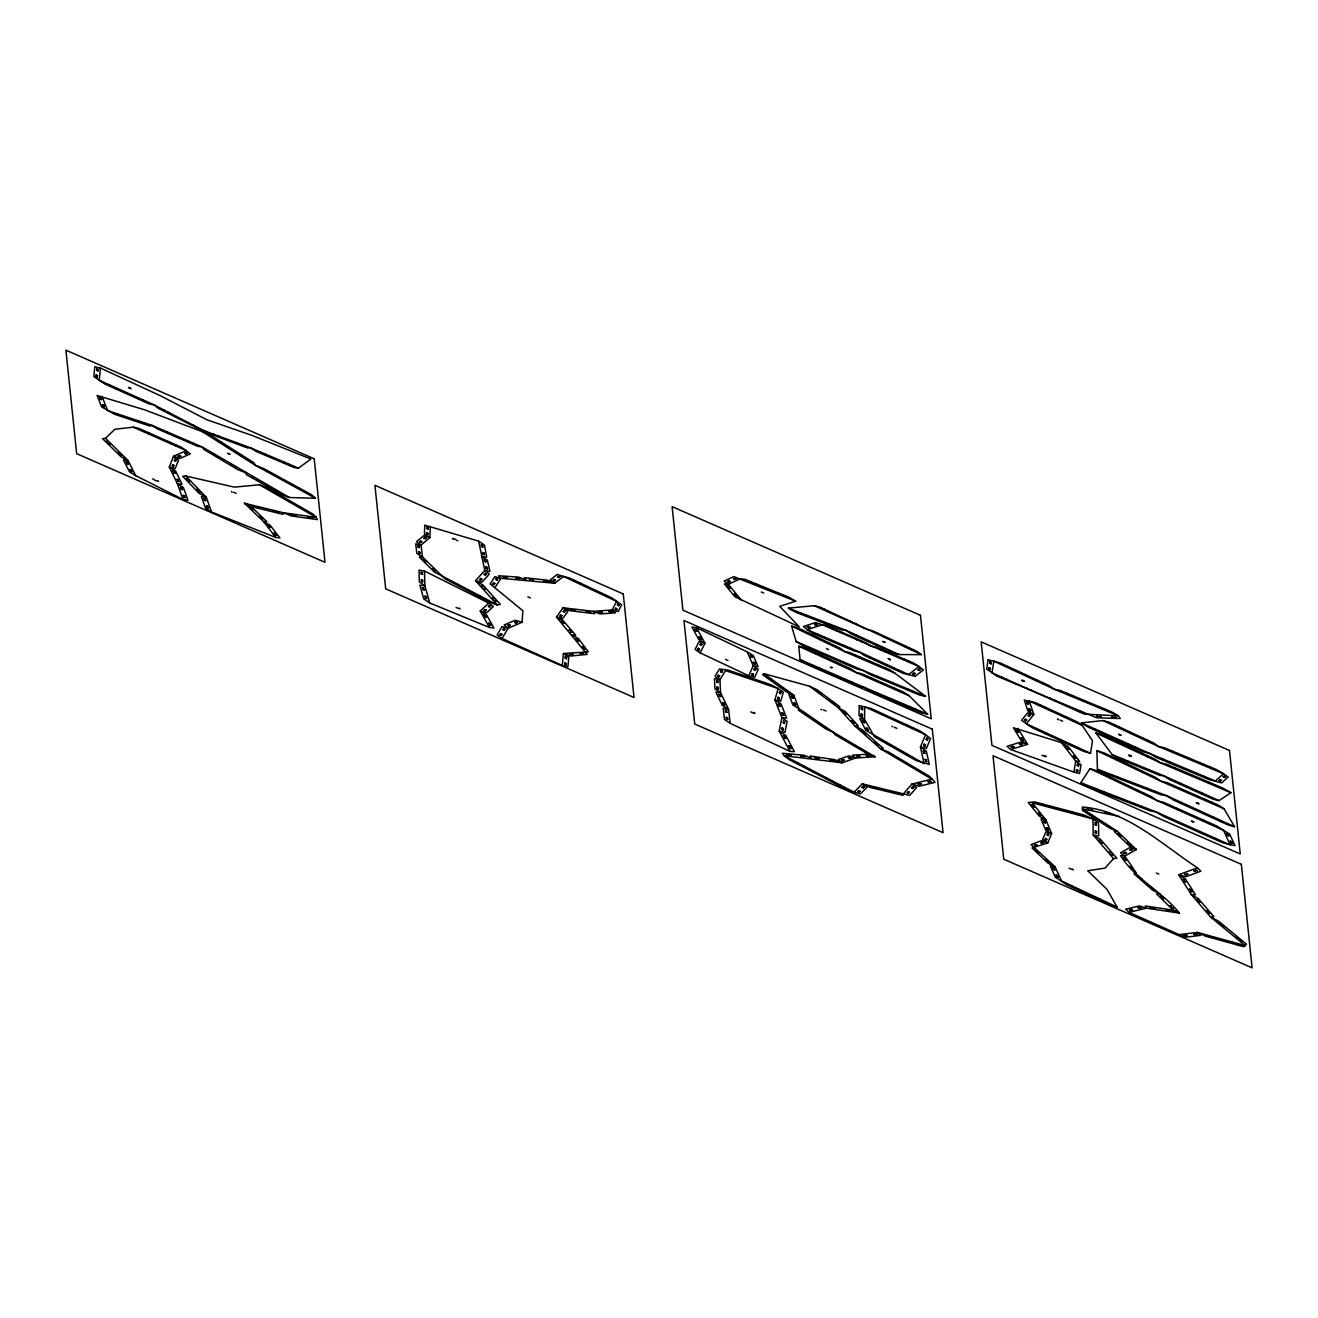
<?xml version="1.0" encoding="UTF-8"?>
<svg xmlns="http://www.w3.org/2000/svg" width="1318" height="1318" viewBox="0 0 1318 1318"><rect width="100%" height="100%" fill="white"/><g stroke="black" fill="none" stroke-linecap="round" stroke-linejoin="round"><path stroke-width="1.5" d="M430.294 526.475L429.915 537.612L421.052 545.075L415.681 543.873L416.85 553.412L422.518 557.003L445.006 578.833L489.785 602.31L497.265 604.913L500.329 604.418L482.965 585.044L475.551 580.694L484.793 570.414L478.632 541.154L424.742 525.141L424.445 534.037L429.915 537.612L423.605 535.734L416.504 541.714L421.052 545.075L422.518 557.003L419.289 557.069L434.297 571.93L497.265 604.913L475.551 580.694L481.943 582.259L489.34 574.038L484.793 570.414L489.966 571.369L487.347 560.134L481.498 556.361L486.721 557.217L484.431 545.059L478.632 541.154M522.01 622.31L515.272 620.218L504.168 624.946L508.122 628.225L502.01 626.676L497.133 634.897L502.026 638.472L508.122 628.225L522.01 622.31L522.933 610.778L490.197 583.956L494.827 576.658L500.889 578.305L554.779 583.248L563.429 576.394L569.425 577.959L611.947 597.96L621.651 604.797L618.158 611.634L612.227 609.937L593.331 611.354L563.083 607.779L556.476 617.088L587.218 654.371L570.595 656.051L563.412 653.53L562.292 665.458L567.91 666.743L568.816 657.188L563.412 653.53L588.322 651.866L578.52 638.637L571.93 634.897L575.653 635.078L563.28 620.827L556.476 617.088L562.621 618.735L567.893 611.288L563.083 607.779L570.645 610.844L594.846 613.71L593.331 611.354L600.283 613.957L615.407 612.821L612.227 609.937L616.577 601.387L563.429 576.394L557.135 574.45L550.216 579.936L554.779 583.248L547.349 580.217L524.465 577.663L526.179 580.052L518.913 577.152L498.682 575.752L500.889 578.305L495.107 587.433M100.415 368.035L99.295 380.276L104.649 383.917L148.72 403.703L154.387 405.021L210.633 434.133L247.454 447.939L250.453 447.774L298.527 468.154L310.867 459.026L251.936 435.385L206.91 419.767L160.318 395.713L100.415 368.035L94.781 366.783L93.891 376.586L99.295 380.276L154.387 405.021L157.814 408.053L197.848 428.449L250.453 447.774L255.725 451.25L294.178 467.56L298.527 468.154M1090.53 753.303L1026.392 723.796L1032.373 727.783L1083.693 751.392L1090.53 753.303L1092.49 740.732L1082.292 725.477L1077.449 722.017L1035.091 702.494L1024.3 700.105L1027.859 710.913L1033.806 714.587L1026.392 723.796L1021.648 720.287L1027.579 712.923L1033.806 714.587L1029.358 701.077L1082.292 725.477M1061.418 742.627L1068.19 746.515L1079.59 761.293L1075.686 761.079L1081.024 764.671L1079.574 773.501L1073.873 772.117L1075.686 761.079L1061.418 742.627L1013.377 727.734L1021.186 740.551L1027.595 744.324L1010.659 749.497L1007.067 746.285L1020.61 742.149L1027.595 744.324L1017.842 728.31M748.805 675.788L753.188 665.689L747.257 651.916L696.579 627.714L691.966 627.055L698.672 639.494L704.965 643.266L700.122 652.871L748.805 675.788L754.736 677.304L758.262 669.231L753.188 665.689L758.081 666.595L753.336 655.573L747.257 651.916M1080.809 782.76L1089.97 768.674L1097.515 771.03L1151.405 796.665L1157.336 800.734L1223.532 830.307L1229.678 834.03L1234.999 845.711L1222.709 842.812L1163.481 816.419L1156.15 811.921L1080.809 782.76L1089.689 787.472L1149.955 810.784L1156.15 811.921L1230.188 844.904L1223.532 830.307L1217.008 826.155L1164.058 802.497L1157.336 800.734L1089.97 768.674M1113.562 858.611L1093.265 835.068L1098.751 835.892L1098.487 822.976L1092.935 818.923L1032.175 802.81L1045.899 819.796L1040.989 818.873L1045.586 829.928L1051.649 833.602L1045.751 832.004L1042.653 839.484L1047.761 842.943L1041.171 840.752L1031.038 844.64L1055.043 866.766L1047.991 863.125L1032.043 847.968L1047.761 842.943L1051.649 833.602L1045.899 819.796L1039.21 816.073L1028.221 802.497L1034.811 801.937L1083.429 814.821L1092.935 818.923L1093.265 835.068L1100.563 839.401L1116.807 858.232L1113.562 858.611L1105.011 868.134L1087.745 870.753L1106.988 889.37L1117.104 907.097L1110.876 905.417L1066.41 884.493L1055.405 877.261L1050.215 865.91L1055.043 866.766L1061.534 880.951L1117.104 907.097M183.021 499.489L135.738 475.683L128.126 460.559L120.762 456.539L102.639 438.746L105.473 438.301L114.946 429.223L133.299 427.18L138.604 428.301L180.994 447.066L186.283 450.657L190.352 453.886L180.121 458.417L173.482 456.308L169.281 467.066L177.37 483.657L183.021 499.489L187.947 500.214L183.433 487.545L177.37 483.657L182.032 484.25L175.558 470.971L169.281 467.066L175.212 468.516L178.573 459.916L173.482 456.308L186.283 450.657L133.299 427.18M488.813 603.133L480.23 611.008L489.423 627.467L493.953 628.027L486.589 614.863L480.23 611.008L486.523 612.837L493.41 606.527L488.813 603.133L424.511 571.056L419.042 570.101L419.338 581.93L424.89 585.851L429.767 602.985L489.423 627.467M763.929 673.663L762.628 674.684L786.549 691.934L793.831 695.229L798.889 708.656L833.619 732.396L875.086 756.779L855.497 758.031L842.12 762.793L784.276 755.758L782.348 753.286L804.062 755.263L811.427 758.229L810.109 755.988L834.656 759.646L842.12 762.793L838.133 759.629L848.841 755.824L855.497 758.031L852.416 755.181L868.068 754.176L875.086 756.779L867.936 754.044L834.755 734.538L833.619 732.396L826.106 729.068L798.313 710.089L798.889 708.656L792.892 705.015L788.856 694.256L793.831 695.229L763.929 673.663L809.598 686.266L816.929 689.66L839.912 706.86L838.347 707.766L809.598 686.266M231.507 491.466L232.133 492.289M452.568 538.354L453.194 539.177M1219.002 800.619L1230.93 792.744L1223.401 788.312L1166.99 764.391L1160.4 762.842L1095.901 732.973L1112.178 754.588L1118.175 758.295L1159.692 775.313L1164.074 775.874L1219.002 800.619L1213.318 799.285L1169.379 779.498L1164.074 775.874L1112.178 754.588M157.748 480.691L158.621 481.515M1197.436 867.788L1178.671 874.757L1191.291 894.543L1210.534 916.949L1245.148 945.583L1246.466 944.215L1218.755 921.298L1210.534 916.949L1213.878 916.669L1198.49 898.761L1191.291 894.543L1195.442 894.724L1185.36 878.892L1178.671 874.757L1185.87 876.75L1200.879 871.182L1197.436 867.788C1161.356 844.228 1127.434 810.652 1082.342 806.995L1082.424 810.356L1110.151 828.347L1117.351 831.328L1136.396 849.55L1124.814 856.057L1120.58 855.646C1135.193 879.024 1162.064 891.462 1179.462 913.11L1146.413 908.184L1139.444 905.894L1125.605 909.239L1129.131 912.369L1185.063 937.279L1200.616 935.368L1197.419 932.403L1177.979 934.791M795.644 601.206L779.712 606.329L799.301 626.857L734.999 596.84L724.373 583.94L728.343 584.319L740.37 578.717L745.016 579.36L789.235 597.351L795.644 601.206L733.796 576.609L724.175 581.09L728.343 584.319L741.639 600.464M1129.131 912.369L1146.413 908.184L1145.326 905.993L1171.768 909.931L1179.462 913.11L1172.41 909.404L1156.66 893.983L1159.791 893.835L1152.542 890.161L1133.908 873.702L1136.495 873.274L1124.814 856.057L1120.58 852.746L1129.855 847.54L1136.396 849.55L1129.427 845.975L1114.188 831.411L1117.351 831.328L1082.704 808.857L1119.081 816.419M1081.435 722.874L1102.968 720.567L1109.13 722.198L1153.662 743.006L1158.637 746.565L1223.499 773.748L1228.129 777.076L1221.621 782.892L1209.347 779.712L1156.677 757.636L1149.51 753.385L1081.435 722.874L1088.108 727.091L1142.574 751.507L1149.51 753.385L1215.361 780.997L1223.499 773.748L1216.432 769.531L1164.535 747.8L1158.637 746.565L1102.968 720.567M259.382 484.744L316.205 517.364L313.322 514.284L267.867 488.171L259.382 484.744L234.423 487.149L185.756 475.996L182.658 476.276L199.117 493.327L206.349 497.314L211.523 511.994L275.808 537.447L279.927 537.925L270.174 525.256L263.6 521.615L244.423 503.245L283.403 512.751L316.205 517.364L317.358 519.605L291.113 515.898L283.403 512.751L283.172 514.349L251.985 506.755L244.423 503.245L251.408 506.837L266.747 521.533L263.6 521.615L275.808 537.447M788.345 608.142L814.26 605.72L819.664 606.923L921.414 654.651L899.156 654.568L893.538 653.234L851.115 633.892L846.14 630.383L788.345 608.142L795.512 612.178L841.757 629.971L846.14 630.383L899.156 654.568M289.433 497.529L315.397 498.22L311.756 494.86L263.897 468.648L255.56 465.452L202.593 431.793L144.618 409.816L97.12 395.499L101.568 406.867L114.501 414.247L150.054 426.076L152.048 425.368L202.412 447.049L289.433 497.529L282.349 494.942L246.845 474.908L245.033 472.487L237.652 469.57L203.549 449.224L202.412 447.049L197.684 446.258L157.386 428.894L152.048 425.368L107.615 410.59L102.046 396.372M790.009 751.425L794.392 751.622L785.759 735.444L779.235 731.193L781.854 717.602L774.885 699.858L778.164 688.589L770.635 684.652L728.557 670.269L719.513 668.951L714.999 676.233L719.925 679.709L720.534 692.625L728.541 709.183L730.172 723.302L790.009 751.425L779.235 731.193L785.001 732.33L787.11 721.44L781.854 717.602L786.648 718.112L781.063 703.927L774.885 699.858L780.717 701.242L783.337 692.23L778.164 688.589L725.575 670.598L719.925 679.709L714.471 678.572L714.949 688.902L720.534 692.625L715.872 692.032L722.28 705.278L728.541 709.183L723.187 708.194L724.488 719.48L730.172 723.302M1057.563 719.529L1058.552 719.579L1057.448 719.101M1073.017 869.386L1072.028 869.32L1073.132 869.798M925.533 696.25L920.046 695.229L870.407 674.701L863.471 670.582L796.171 641.536L791.607 626.116L797.851 627.862L840.439 648.341L844.838 651.718L894.922 673.201L925.533 696.25L863.471 670.582L857.03 669.033L803.173 645.804L796.171 641.536M927.674 714.158L921.875 712.939L871.363 691.62L864.542 687.485L800.092 659.61L798.741 646.232L804.87 647.797L850.901 668.885L856.288 672.592L909.255 695.838L927.674 714.158L864.542 687.485L858.347 686.052L806.797 663.745L800.092 659.61M228.788 453.689L229.843 454.166M229.744 454.315L227.487 453.161M889.288 659.099L890.342 659.577M828.627 649.659L826.435 648.571M831.559 667.798L830.637 667.369M1045.849 756.713L1044.993 756.367M891.874 726.366L892.764 726.729M754.522 713.367L753.731 713.022M459.208 608.109L460.18 609.064M1121.025 735.197L1118.801 734.241M1196.563 803.024L1198.82 803.996M1234.571 826.716L1227.42 824.689L1173.02 799.828L1166.562 795.644L1097.416 769.185L1096.889 750.7L1104.089 752.891L1155.145 777.208L1160.697 781.113L1224.076 808.824L1234.571 826.716L1166.562 795.644L1161.092 794.836L1105.769 773.666L1097.416 769.185M1095.901 732.973L1102.853 734.95L1154.453 758.855L1160.4 762.842L1230.93 792.744M1131.256 756.384L1129.032 755.412L1131.239 756.268M1010.659 749.497L1073.873 772.117M1120.778 735.115L1118.834 734.505M1021.977 680.072L1023.905 680.796M1022.027 680.434L1023.13 680.912M884.922 642.08L882.994 641.372M884.938 642.344L883.027 641.619M1060.183 720.122L1062.67 721.21M761.244 591.98L763.732 593.067M1128.867 755.049L1130.778 755.758M887.986 658.489L890.507 659.956M1197.683 803.156L1198.787 803.634M1044.927 755.791L1045.899 756.483M1041.978 755.23L1044.466 756.318M128.571 387.443L131.075 388.843M130.482 388.151L129.164 388.069M894.411 727.256L896.883 728.343M453.656 538.65L456.143 539.737M725.477 659.379L727.964 660.466M823.569 709.924L826.056 710.995M527.826 596.873L530.314 597.944M1156.364 873.01L1158.851 874.098M754.786 712.923L753.682 712.445L754.687 713.186M750.716 711.901L753.204 712.972M233.698 492.24L236.186 493.327M1069.013 868.183L1071.501 869.27M456.061 607.45L458.532 608.537M154.239 479.9L156.727 480.988M814.26 605.72L866.7 629.279L872.681 630.811L916.455 651.108L921.414 654.651M502.026 638.472L562.292 665.458M202.593 431.793L211.49 435.813L253.863 462.75L255.56 465.452L315.397 498.22M798.741 646.232L856.288 672.592L861.478 673.63L903.868 692.23L909.255 695.838M1096.889 750.7L1160.697 781.113L1166.891 782.579L1217.601 804.754L1224.076 808.824M791.607 626.116L844.838 651.718L849.517 652.476L889.568 669.659L894.922 673.201M1024.498 681.422L1022.587 680.763M1196.316 802.646L1198.227 803.305M832.482 667.6L830.472 667.221M457 540.644L457.824 540.693M153.498 479.044L152.558 478.945M1193.713 822.218L1191.456 820.999L1193.68 821.954M135.738 475.683L129.51 471.926L123.431 459.817L128.126 460.559L105.473 438.301M211.523 511.994L205.509 508.204L201.374 496.458L206.349 497.314L185.756 475.996M821.839 709.644L820.883 709.364M429.767 602.985L423.77 598.916L419.882 585.208L424.89 585.851L424.511 571.056M700.122 652.871L695.113 649.362L698.985 641.685L704.965 643.266L696.579 627.714M143.217 430.805L144.601 431.727L143.217 430.805M148.506 433.144L149.89 434.067L148.506 433.144M169.709 442.535L171.076 443.458L169.709 442.535M174.997 444.874L176.381 445.797L174.997 444.874M831.328 627.978L832.712 628.9L831.328 627.978M836.189 630.136L837.573 631.058L836.189 630.136M855.629 638.752L856.997 639.675L855.629 638.752M860.489 640.91L861.857 641.817L860.489 640.91M859.221 705.608L859.006 715.592L864.509 719.282L874.559 736.927L916.224 760.601L929.272 764.391L926.307 751.079L920.425 747.042L925.565 734.736L919.898 730.897L871.247 708.54L859.221 705.608M861.115 715.097L862.483 716.02L861.115 715.097M861.132 713.862L862.516 714.768L861.132 713.862M861.231 708.87L862.615 709.776L861.231 708.87M861.264 707.618L862.631 708.54L861.264 707.618M864.756 706.81L864.509 719.282L859.797 718.524L865.827 730.37L924.132 763.682L920.425 747.042L926.439 748.344L930.557 738.508L925.565 734.736L864.756 706.81M426.554 533.708L427.922 534.614L426.554 533.708M426.587 532.587L427.955 533.51L426.587 532.587M426.735 528.139L428.103 529.045L426.735 528.139M426.768 527.019L428.136 527.941L426.768 527.019M1170.236 818.659L1171.603 819.565L1170.236 818.659M1177.649 821.954L1179 822.877L1177.649 821.954M1207.255 835.151L1208.622 836.073L1207.255 835.151M1214.669 838.446L1216.02 839.368L1214.669 838.446M1169.939 805.595L1171.307 806.517L1169.939 805.595M1176.562 808.56L1177.93 809.466L1176.562 808.56M1203.037 820.373L1204.405 821.295L1203.037 820.373M1209.66 823.338L1211.028 824.244L1209.66 823.338M96.082 376.124L97.433 377.047L96.082 376.124M96.198 374.905L97.548 375.828L96.198 374.905M96.642 370.012L97.993 370.935L96.642 370.012M96.741 368.793L98.109 369.699L96.741 368.793M564.598 663.86L565.949 664.766L564.598 663.86M564.714 662.657L566.065 663.58L564.714 662.657M565.158 657.88L566.509 658.802L565.158 657.88M565.274 656.693L566.625 657.6L565.274 656.693M1094.319 729.101L1095.653 730.007L1094.319 729.101M1101.123 732.149L1102.474 733.072L1101.123 732.149M1128.356 744.357L1129.691 745.28L1128.356 744.357M1135.16 747.421L1136.511 748.327L1135.16 747.421M824.162 609.394L825.496 610.316L824.162 609.394M829.401 611.75L830.735 612.672L829.401 611.75M850.374 621.173L851.708 622.08L850.374 621.173M855.613 623.529L856.964 624.435L855.613 623.529M109.559 385.35L110.91 386.256L109.559 385.35M115.078 387.822L116.412 388.728L115.078 387.822M137.121 397.723L138.456 398.629L137.121 397.723M142.624 400.194L143.959 401.117L142.624 400.194M988.121 659.873L986.671 669.132L997.133 676.233L1096.609 717.75L1120.284 718.541L1118.405 715.905L1111.354 711.736L1060.265 690.484L1054.532 689.33L993.821 661.191L988.121 659.873M988.945 668.77L990.279 669.676L988.945 668.77M989.126 667.6L990.461 668.523L989.126 667.6M989.851 662.97L991.185 663.877L989.851 662.97M990.032 661.817L991.367 662.723L990.032 661.817M993.821 661.191L992.009 672.773L1084.071 714.059L1118.405 715.905L1054.532 689.33L1048.98 685.525L1000.395 663.003L993.821 661.191M1076.328 770.701L1077.663 771.607L1076.328 770.701M1076.509 769.597L1077.844 770.503L1076.509 769.597M1077.234 765.181L1078.569 766.087L1077.234 765.181M1077.416 764.078L1078.75 764.984L1077.416 764.078M1174.289 780.931L1175.623 781.854L1174.289 780.931M1179.791 783.419L1181.126 784.325L1179.791 783.419M1201.752 793.304L1203.087 794.227L1201.752 793.304M1207.255 795.792L1208.573 796.698L1207.255 795.792M781.854 729.266L783.172 730.172L781.854 729.266M782.118 727.915L783.436 728.821L782.118 727.915M783.172 722.462L784.49 723.368L783.172 722.462M783.436 721.111L784.754 722.017L783.436 721.111M903.423 793.782L903.011 795.331L870.111 787.406L862.301 783.864L854.048 792.2L845.217 788.905L789.416 759.745L784.276 755.758L854.048 792.2L860.325 793.98L866.931 787.307L862.301 783.864L909.75 795.397L916.554 787.604L911.941 784.045L903.423 793.782M777.653 698.408L778.938 699.298L777.653 698.408M777.966 697.271L779.267 698.178L777.966 697.271M779.284 692.774L780.586 693.68L779.284 692.774M779.613 691.653L780.915 692.543L779.613 691.653M855.926 635.309L857.227 636.215L855.926 635.309M861.231 637.731L862.532 638.637L861.231 637.731M882.45 647.402L883.735 648.308L882.45 647.402M887.739 649.823L889.04 650.73L887.739 649.823M1179.346 801.954L1180.648 802.843L1179.346 801.954M1186.151 805.051L1187.436 805.957L1186.151 805.051M1213.351 817.473L1214.652 818.379L1213.351 817.473M1220.155 820.587L1221.44 821.493L1220.155 820.587M809.796 650.515L811.081 651.421L809.796 650.515M815.545 653.151L816.831 654.058L815.545 653.151M838.561 663.695L839.846 664.601L838.561 663.695M844.327 666.331L845.612 667.237L844.327 666.331M876.486 711.423L877.755 712.313L876.486 711.423M882.566 714.208L883.851 715.114L882.566 714.208M906.899 725.378L908.168 726.284L906.899 725.378M912.979 728.179L914.247 729.068L912.979 728.179M172.23 465.732L173.515 466.621L172.23 465.732M172.658 464.644L173.927 465.551L172.658 464.644M174.338 460.344L175.607 461.251L174.338 460.344M174.767 459.274L176.035 460.163L174.767 459.274M868.513 656.595L869.781 657.501L868.513 656.595M873.422 658.852L874.691 659.758L873.422 658.852M893.06 667.896L894.345 668.786L893.06 667.896M897.986 670.154L899.255 671.043L897.986 670.154M1038.37 729.76L1039.638 730.666L1038.37 729.76M1044.779 732.726L1046.047 733.615L1044.779 732.726M1070.43 744.522L1071.699 745.411L1070.43 744.522M1076.855 747.471L1078.124 748.36L1076.855 747.471M1045.158 839.368L1046.426 840.258L1045.158 839.368M1045.536 838.429L1046.805 839.319L1045.536 838.429M1047.102 834.689L1048.37 835.579L1047.102 834.689M1047.48 833.75L1048.749 834.656L1047.48 833.75M923.572 745.411L924.841 746.301L923.572 745.411M924.083 744.176L925.351 745.065L924.083 744.176M926.142 739.25L927.411 740.139L926.142 739.25M926.653 738.014L927.921 738.92L926.653 738.014M1039.54 704.998L1040.808 705.888L1039.54 704.998M1044.828 707.436L1046.097 708.326L1044.828 707.436M1065.998 717.206L1067.267 718.096L1065.998 717.206M1071.303 719.644L1072.572 720.534L1071.303 719.644M751.804 674.585L753.056 675.475L751.804 674.585M752.232 673.58L753.501 674.47L752.232 673.58M753.995 669.544L755.263 670.434L753.995 669.544M754.44 668.539L755.692 669.429L754.44 668.539M1108.422 737.998L1109.674 738.887L1108.422 737.998M1114.88 740.98L1116.115 741.869L1114.88 740.98M1140.68 752.94L1141.915 753.83L1140.68 752.94M1147.121 755.922L1148.373 756.812L1147.121 755.922M697.716 649.23L698.968 650.12L697.716 649.23M698.211 648.275L699.463 649.164L698.211 648.275M700.138 644.436L701.39 645.326L700.138 644.436M700.632 643.464L701.884 644.354L700.632 643.464M1005.601 665.87L1006.837 666.76L1005.601 665.87M1011.664 668.687L1012.916 669.577L1011.664 668.687M1035.948 679.94L1037.2 680.829L1035.948 679.94M1042.027 682.757L1043.279 683.647L1042.027 682.757M615.226 609.064L616.478 609.954L615.226 609.064M615.654 608.208L616.906 609.097L615.654 608.208M617.401 604.781L618.653 605.67L617.401 604.781M617.845 603.924L619.081 604.814L617.845 603.924M877.277 633.414L878.513 634.288L877.277 633.414M882.747 635.951L883.999 636.825L882.747 635.951M904.626 646.1L905.878 646.973L904.626 646.1M910.112 648.637L911.348 649.51L910.112 648.637M499.884 634.699L501.252 635.342L499.884 634.699M500.494 633.678L501.861 634.32L500.494 633.678M502.932 629.576L504.3 630.218L502.932 629.576M503.542 628.554L504.909 629.18L503.542 628.554M1113.792 724.851L1115.16 725.477L1113.792 724.851M1119.344 727.437L1120.728 728.08L1119.344 727.437M1141.619 737.849L1142.986 738.492L1141.619 737.849M1147.187 740.452L1148.555 741.095L1147.187 740.452M717.7 676.167L719.068 676.809L717.7 676.167M718.261 675.261L719.628 675.887L718.261 675.261M720.518 671.603L721.902 672.246L720.518 671.603M721.094 670.697L722.462 671.34L721.094 670.697M492.916 583.89L494.283 584.533L492.916 583.89M493.492 582.984L494.86 583.61L493.492 582.984M495.799 579.327L497.166 579.969L495.799 579.327M496.375 578.421L497.743 579.063L496.375 578.421M559.936 616.066L561.303 616.725L559.936 616.066M560.595 615.144L561.962 615.786L560.595 615.144M563.231 611.42L564.598 612.063L563.231 611.42M563.89 610.481L565.257 611.124L563.89 610.481M573.808 580.48L575.175 581.123L573.808 580.48M579.113 582.984L580.48 583.627L579.113 582.984M600.382 592.985L601.749 593.627L600.382 592.985M605.687 595.489L607.054 596.131L605.687 595.489M1071.715 886.207L1073.083 886.849L1071.715 886.207M1077.267 888.826L1078.635 889.469L1077.267 888.826M1099.492 899.288L1100.876 899.93L1099.492 899.288M1105.061 901.891L1106.428 902.55L1105.061 901.891M1024.547 720.221L1025.915 720.864L1024.547 720.221M1025.289 719.298L1026.656 719.941L1025.289 719.298M1028.254 715.625L1029.622 716.267L1028.254 715.625M1028.996 714.702L1030.363 715.344L1028.996 714.702M907.278 792.695L908.646 793.337L907.278 792.695M908.135 791.723L909.486 792.365L908.135 791.723M911.529 787.818L912.896 788.477L911.529 787.818M912.385 786.846L913.753 787.505L912.385 786.846M479.554 579.508L480.922 580.151L479.554 579.508M480.477 578.47L481.844 579.129L480.477 578.47M484.167 574.368L485.535 575.01L484.167 574.368M485.09 573.33L486.457 573.973L485.09 573.33M1103.265 774.226L1104.632 774.869L1103.265 774.226M1110.003 777.439L1111.371 778.081L1110.003 777.439M1136.956 790.256L1138.324 790.899L1136.956 790.256M1143.695 793.469L1145.062 794.111L1143.695 793.469M1109.492 755.922L1110.843 756.581L1109.492 755.922M1115.868 758.97L1117.236 759.613L1115.868 758.97M1141.388 771.129L1142.755 771.771L1141.388 771.129M1147.764 774.177L1149.131 774.819L1147.764 774.177M857.853 791.41L859.221 792.052L857.853 791.41M858.677 790.569L860.044 791.228L858.677 790.569M861.972 787.241L863.339 787.884L861.972 787.241M862.796 786.401L864.163 787.06L862.796 786.401M484.101 610.316L485.452 610.959L484.101 610.316M484.958 609.526L486.326 610.185L484.958 609.526M488.401 606.362L489.752 607.021L488.401 606.362M489.258 605.588L490.609 606.231L489.258 605.588M1219.134 780.421L1220.501 781.08L1219.134 780.421M1219.957 779.696L1221.308 780.355L1219.957 779.696M1223.219 776.796L1224.57 777.455L1223.219 776.796M1224.027 776.071L1225.394 776.73L1224.027 776.071M802.151 630.399L803.502 631.058L802.151 630.399M807.473 632.969L808.84 633.612L807.473 632.969M828.775 643.2L830.126 643.859L828.775 643.2M834.096 645.754L835.447 646.413L834.096 645.754M419.552 541.846L420.903 542.505L419.552 541.846M420.426 541.105L421.793 541.764L420.426 541.105M423.984 538.123L425.335 538.765L423.984 538.123M424.874 537.365L426.225 538.024L424.874 537.365M553.247 580.134L554.598 580.793L553.247 580.134M554.104 579.442L555.471 580.101L554.104 579.442M557.563 576.707L558.931 577.366L557.563 576.707M558.437 576.015L559.788 576.674L558.437 576.015M918.959 666.513L908.646 674.602L903.308 673.383L864.031 655.31L859.534 652.015L807.143 629.674L803.354 626.495L815.48 622.557L822.3 624.748L918.959 666.513L923.358 669.939L915.104 676.414L908.646 674.602L859.534 652.015L854.707 651.191L812.794 633.332L807.143 629.674L822.3 624.748L827.177 625.671L866.041 642.904L870.885 646.281L875.136 646.841L913.605 663.02L918.959 666.513M912.863 673.86L914.231 674.519L912.863 673.86M913.901 673.053L915.252 673.712L913.901 673.053M918.02 669.824L919.371 670.483L918.02 669.824M919.058 669.017L920.409 669.676L919.058 669.017M1245.148 945.583L1243.681 946.719L1205.492 936.175L1197.419 932.403L1245.148 945.583M1123.908 853.01L1125.259 853.669L1123.908 853.01M1125.078 852.351L1126.412 853.026L1125.078 852.351M1129.707 849.748L1131.042 850.423L1129.707 849.748M1130.86 849.105L1132.211 849.764L1130.86 849.105M727.552 581.452L728.903 582.128L727.552 581.452M728.755 580.892L730.106 581.567L728.755 580.892M733.566 578.651L734.917 579.327L733.566 578.651M734.769 578.091L736.119 578.767L734.769 578.091M178.227 456.11L179.561 456.769L178.227 456.11M179.512 455.534L180.846 456.209L179.512 455.534M184.619 453.277L185.953 453.952L184.619 453.277M185.904 452.717L187.238 453.376L185.904 452.717M507.727 625.292L509.061 625.968L507.727 625.292M509.11 624.699L510.445 625.375L509.11 624.699M514.679 622.343L516.013 623.002L514.679 622.343M516.063 621.75L517.397 622.409L516.063 621.75M1034.482 845.085L1035.816 845.761L1034.482 845.085M1035.75 844.607L1037.068 845.266L1035.75 844.607M1040.808 842.663L1042.143 843.322L1040.808 842.663M1042.077 842.169L1043.411 842.845L1042.077 842.169M1184.602 874.295L1185.936 874.971L1184.602 874.295M1186.48 873.603L1187.815 874.279L1186.48 873.603M1193.976 870.819L1195.311 871.495L1193.976 870.819M1195.854 870.127L1197.189 870.803L1195.854 870.127M841.658 760.091L842.993 760.766L841.658 760.091M842.993 759.613L844.327 760.288L842.993 759.613M848.347 757.718L849.682 758.394L848.347 757.718M849.682 757.24L851.016 757.916L849.682 757.24M807.044 626.956L808.379 627.615L807.044 626.956M808.56 626.462L809.895 627.121L808.56 626.462M814.639 624.485L815.957 625.16L814.639 624.485M816.155 623.991L817.473 624.666L816.155 623.991M163.152 409.964L164.47 410.639L163.152 409.964M168.144 412.518L169.478 413.193L168.144 412.518M188.161 422.716L189.495 423.391L188.161 422.716M193.169 425.269L194.504 425.945L193.169 425.269M1010.939 746.713L1012.257 747.388L1010.939 746.713M1012.636 746.202L1013.954 746.878L1012.636 746.202M1019.407 744.126L1020.725 744.802L1019.407 744.126M1021.104 743.616L1022.422 744.291L1021.104 743.616M882.879 748.113L880.523 748.772L854.739 725.856L838.347 707.766L845.217 711.489L858.331 725.971L854.739 725.856L862.252 729.777L882.879 748.113M931.793 779.152L911.941 784.045L919.173 786.253L935.055 782.348L929.734 776.45L888.711 752.133L880.523 748.772L931.793 779.152M918.086 784.029L919.404 784.704L918.086 784.029M920.079 783.535L921.397 784.21L920.079 783.535M928.02 781.574L929.338 782.249L928.02 781.574M930.014 781.096L931.315 781.772L930.014 781.096M1129.526 909.782L1130.828 910.458L1129.526 909.782M1131.256 909.371L1132.557 910.046L1131.256 909.371M1138.159 907.69L1139.477 908.366L1138.159 907.69M1139.889 907.278L1141.207 907.954L1139.889 907.278M796.896 762.842L798.197 763.517L796.896 762.842M803.865 766.483L805.166 767.158L803.865 766.483M831.773 781.063L833.075 781.739L831.773 781.063M838.759 784.704L840.06 785.38L838.759 784.704M451.135 581.238L452.42 581.913L451.135 581.238M456.72 584.171L458.021 584.846L456.72 584.171M479.109 595.901L480.411 596.576L479.109 595.901M484.711 598.833L486.012 599.509L484.711 598.833M1184.042 935.302L1185.327 935.978L1184.042 935.302M1185.986 935.055L1187.271 935.747L1185.986 935.055M1193.762 934.116L1195.047 934.791L1193.762 934.116M1195.706 933.869L1196.991 934.561L1195.706 933.869M569.738 654.107L571.024 654.782L569.738 654.107M571.814 653.893L573.099 654.585L571.814 653.893M580.134 653.069L581.403 653.744L580.134 653.069M582.21 652.855L583.479 653.53L582.21 652.855M599.278 612.079L600.547 612.771L599.278 612.079M601.173 611.947L602.441 612.623L601.173 611.947M608.735 611.371L610.003 612.063L608.735 611.371M610.629 611.222L611.898 611.914L610.629 611.222M856.535 756.054L857.804 756.746L856.535 756.054M858.496 755.939L859.764 756.614L858.496 755.939M866.338 755.428L867.59 756.12L866.338 755.428M868.282 755.313L869.55 755.988L868.282 755.313M268.361 471.613L269.613 472.305L268.361 471.613M274.358 474.892L275.594 475.567L274.358 474.892M298.28 487.989L299.532 488.681L298.28 487.989M304.26 491.268L305.512 491.96L304.26 491.268M252.331 477.132L253.534 477.808L252.331 477.132M256.763 479.637L257.982 480.312L256.763 479.637M274.523 489.653L275.726 490.329L274.523 489.653M278.955 492.158L280.174 492.833L278.955 492.158M1096.873 716.152L1098.092 716.827L1096.873 716.152M1099.838 716.251L1101.057 716.926L1099.838 716.251M1111.684 716.646L1112.886 717.321L1111.684 716.646M1114.633 716.745L1115.852 717.437L1114.633 716.745M880.852 739.612L882.055 740.304L880.852 739.612M886.058 742.578L887.261 743.27L886.058 742.578M906.883 754.423L908.102 755.099L906.883 754.423M912.105 757.372L913.308 758.064L912.105 757.372M271.903 491.037L273.09 491.713L271.903 491.037M277.587 494.299L278.773 494.975L277.587 494.299M300.306 507.348L301.509 508.023L300.306 507.348M305.99 510.61L307.193 511.285L305.99 510.61M503.344 576.987L504.53 577.663L503.344 576.987M505.865 577.152L507.051 577.844L505.865 577.152M515.981 577.861L517.167 578.536L515.981 577.861M518.518 578.025L519.687 578.717L518.518 578.025M787.176 754.588L788.345 755.263L787.176 754.588M789.894 754.835L791.047 755.511L789.894 754.835M800.751 755.824L801.904 756.499L800.751 755.824M803.469 756.071L804.623 756.746L803.469 756.071M840.209 736.828L841.362 737.503L840.209 736.828M844.344 739.266L845.513 739.942L844.344 739.266M860.934 749.019L862.087 749.695L860.934 749.019M865.086 751.458L866.239 752.133L865.086 751.458M892.121 754.72L893.258 755.395L892.121 754.72M897.245 757.751L898.398 758.427L897.245 757.751M917.756 769.91L918.91 770.585L917.756 769.91M922.88 772.941L924.033 773.617L922.88 772.941M529.424 579.047L530.561 579.722L529.424 579.047M532.274 579.36L533.428 580.035L532.274 579.36M543.724 580.628L544.861 581.32L543.724 580.628M546.591 580.958L547.728 581.633L546.591 580.958M209.2 451.662L210.336 452.338L209.2 451.662M213.467 454.216L214.603 454.891L213.467 454.216M230.518 464.381L231.655 465.056L230.518 464.381M234.769 466.918L235.906 467.61L234.769 466.918M571.221 609.559L572.358 610.234L571.221 609.559M574.253 609.921L575.389 610.596L574.253 609.921M586.345 611.354L587.482 612.03L586.345 611.354M589.377 611.7L590.513 612.392L589.377 611.7M292.036 514.745L291.212 514.63L293.14 515.42L292.036 514.745M295.314 515.206L294.491 515.091L296.418 515.882L295.314 515.206M308.445 517.051L307.621 516.936L309.549 517.727L308.445 517.051M311.723 517.513L310.9 517.397L312.827 518.188L311.723 517.513M815.249 757.52L814.409 757.405L816.336 758.196L815.249 757.52M818.313 757.982L817.473 757.85L819.401 758.657L818.313 757.982M830.587 759.794L829.747 759.679L831.674 760.47L830.587 759.794M833.651 760.255L832.811 760.14L834.755 760.931L833.651 760.255M1150.696 907.558L1149.856 907.427L1151.8 908.217L1150.696 907.558M1154.008 908.053L1153.168 907.921L1155.095 908.712L1154.008 908.053M1167.221 910.013L1166.381 909.898L1168.325 910.689L1167.221 910.013M1170.532 910.507L1169.692 910.376L1171.62 911.183L1170.532 910.507M214.916 438.597L214.01 438.433L215.954 439.273L214.916 438.597M220.205 441.975L219.315 441.81L221.259 442.634L220.205 441.975M241.408 455.435L240.502 455.27L242.446 456.094L241.408 455.435M246.697 458.796L245.791 458.631L247.751 459.471L246.697 458.796M1087.712 812.745L1086.79 812.563L1088.734 813.404L1087.712 812.745M1091.189 814.985L1090.25 814.804L1092.194 815.644L1091.189 814.985M1105.044 823.981L1104.105 823.799L1106.066 824.64L1105.044 823.981M1108.504 826.221L1107.581 826.04L1109.525 826.88L1108.504 826.221M1087.943 808.824L1087.004 808.626L1088.948 809.483L1087.943 808.824M1091.584 809.581L1090.629 809.384L1092.589 810.24L1091.584 809.581M1106.131 812.613L1105.192 812.415L1107.136 813.272L1106.131 812.613M1109.772 813.371L1108.817 813.173L1110.777 814.013L1109.772 813.371M803.848 712.725L802.827 712.494L804.787 713.367L803.848 712.725M807.324 715.097L806.303 714.867L808.264 715.74L807.324 715.097M821.213 724.603L820.191 724.356L822.152 725.246L821.213 724.603M824.689 726.976L823.668 726.729L825.628 727.618L824.689 726.976M872.434 786.928L871.396 786.681L873.356 787.571L872.434 786.928M876.536 787.917L875.514 787.67L877.459 788.559L876.536 787.917M892.994 791.887L891.973 791.64L893.917 792.53L892.994 791.887M897.097 792.876L896.075 792.629L898.036 793.518L897.097 792.876M254.11 506.227L253.072 505.98L255.033 506.87L254.11 506.227M257.998 507.183L256.977 506.936L258.921 507.809L257.998 507.183M273.6 510.972L272.562 510.725L274.523 511.615L273.6 510.972M277.505 511.928L276.467 511.681L278.411 512.57L277.505 511.928M767.867 677.238L766.796 676.958L768.74 677.864L767.867 677.238M770.865 679.396L769.778 679.116L771.722 680.022L770.865 679.396M782.826 688.029L781.739 687.732L783.683 688.639L782.826 688.029M785.808 690.187L784.737 689.891L786.681 690.797L785.808 690.187M1042.719 804.623L1041.632 804.342L1043.576 805.249L1042.719 804.623M1048.799 806.237L1047.711 805.941L1049.655 806.847L1048.799 806.237M1073.099 812.679L1072.012 812.382L1073.956 813.288L1073.099 812.679M1079.178 814.277L1078.091 813.997L1080.035 814.903L1079.178 814.277M1208.754 936.11L1207.65 935.813L1209.578 936.719L1208.754 936.11M1213.532 937.428L1212.428 937.131L1214.356 938.037L1213.532 937.428M1232.627 942.7L1231.523 942.386L1233.45 943.309L1232.627 942.7M1237.404 944.017L1236.284 943.704L1238.228 944.627L1237.404 944.017M817.72 691.044L816.6 690.731L818.544 691.653L817.72 691.044M820.587 693.186L819.483 692.873L821.411 693.795L820.587 693.186M832.086 701.786L830.983 701.473L832.91 702.395L832.086 701.786M834.969 703.927L833.849 703.631L835.777 704.553L834.969 703.927M1220.089 923.308L1218.903 922.946L1220.781 923.885L1220.089 923.308M1223.549 926.175L1222.363 925.813L1224.241 926.752L1223.549 926.175M1237.404 937.642L1236.202 937.263L1238.096 938.202L1237.404 937.642M1240.864 940.492L1239.661 940.129L1241.556 941.068L1240.864 940.492M1138.999 876.503L1137.764 876.091L1139.625 877.047L1138.999 876.503M1141.322 878.562L1140.086 878.15L1141.948 879.106L1141.322 878.562M1150.647 886.783L1149.411 886.388L1151.273 887.344L1150.647 886.783M1152.97 888.843L1151.751 888.431L1153.596 889.403L1152.97 888.843M862.68 731.193L861.445 730.782L863.29 731.737L862.68 731.193M865.251 733.483L864.015 733.072L865.877 734.027L865.251 733.483M875.564 742.644L874.328 742.232L876.173 743.187L875.564 742.644M878.134 744.934L876.898 744.522L878.76 745.477L878.134 744.934M118.027 414.577L116.791 414.165L118.027 414.577M122.475 416.043L121.24 415.631L122.475 416.043M140.252 421.958L139.016 421.546L140.252 421.958M144.7 423.44L143.464 423.029L144.7 423.44M735.296 673.086L734.044 672.658L735.296 673.086M740.568 674.882L739.299 674.454L740.568 674.882M761.59 682.081L760.338 681.653L761.59 682.081M766.845 683.877L765.593 683.449L766.845 683.877M1036.904 850.687L1035.651 850.242L1036.904 850.687M1038.897 852.581L1037.645 852.136L1038.897 852.581M1046.887 860.16L1045.619 859.715L1046.887 860.16M1048.881 862.054L1047.612 861.61L1048.881 862.054M251.145 507.759L249.876 507.315L251.145 507.759M253.072 509.588L251.804 509.143L253.072 509.588M260.733 516.936L259.481 516.491L260.733 516.936M262.661 518.765L261.392 518.336L262.661 518.765M1118.982 834.063L1117.713 833.619L1118.982 834.063M1120.893 835.876L1119.625 835.447L1120.893 835.876M1128.505 843.158L1127.236 842.729L1128.505 843.158M1130.416 844.986L1129.147 844.541L1130.416 844.986M107.829 441.827L106.544 441.382L107.829 441.827M110.086 444.051L108.817 443.606L110.086 444.051M119.164 452.947L117.879 452.502L119.164 452.947M121.421 455.171L120.152 454.726L121.421 455.171M1161.553 896.767L1160.285 896.322L1161.553 896.767M1163.514 898.695L1162.245 898.25L1163.514 898.695M1171.389 906.405L1170.12 905.96L1171.389 906.405M1173.35 908.333L1172.081 907.888L1173.35 908.333M424.099 559.788L422.814 559.343L424.099 559.788M425.978 561.649L424.693 561.204L425.978 561.649M433.49 569.079L432.205 568.635L433.49 569.079M435.352 570.941L434.083 570.48L435.352 570.941M187.7 479.324L186.398 478.862L187.7 479.324M189.759 481.449L188.458 480.988L189.759 481.449M197.997 489.966L196.695 489.505L197.997 489.966M200.056 492.108L198.754 491.63L200.056 492.108M844.673 712.346L843.355 711.852L844.673 712.346M846.304 714.142L845.003 713.664L846.304 714.142M852.878 721.391L851.56 720.913L852.878 721.391M854.509 723.203L853.207 722.725L854.509 723.203M482.948 586.51L481.647 586.016L482.948 586.51M485.123 588.932L483.821 588.438L485.123 588.932M493.805 598.619L492.504 598.125L493.805 598.619M495.98 601.041L494.662 600.547L495.98 601.041M562.654 621.635L561.336 621.14L562.654 621.635M564.186 623.414L562.885 622.936L564.186 623.414M570.381 630.548L569.063 630.053L570.381 630.548M571.93 632.327L570.612 631.833L571.93 632.327M1100.415 840.769L1099.097 840.291L1100.415 840.769M1102.441 843.125L1101.123 842.63L1102.441 843.125M1110.563 852.548L1109.245 852.054L1110.563 852.548M1112.59 854.904L1111.272 854.41L1112.59 854.904M214.9 434.924L213.582 434.429L214.9 434.924M219.496 436.653L218.178 436.159L219.496 436.653M237.915 443.556L236.597 443.062L237.915 443.556M242.512 445.286L241.194 444.776L242.512 445.286M1198.227 900.029L1196.909 899.535L1198.227 900.029M1200.154 902.253L1198.836 901.776L1200.154 902.253M1207.848 911.216L1206.53 910.722L1207.848 911.216M1209.776 913.456L1208.458 912.962L1209.776 913.456M728.821 586.559L727.487 586.065L728.821 586.559M730.139 588.174L728.821 587.68L730.139 588.174M735.46 594.632L734.142 594.138L735.46 594.632M736.795 596.247L735.477 595.752L736.795 596.247M1032.735 805.216L1031.401 804.721L1032.735 805.216M1034.103 806.913L1032.785 806.418L1034.103 806.913M1039.589 813.7L1038.271 813.206L1039.589 813.7M1040.973 815.414L1039.638 814.903L1040.973 815.414M1112.458 775.429L1111.123 774.918L1112.458 775.429M1119.361 778.065L1118.026 777.554L1119.361 778.065M1147.022 788.658L1145.688 788.148L1147.022 788.658M1153.942 791.294L1152.607 790.784L1153.942 791.294M1067.432 747.372L1066.097 746.861L1067.432 747.372M1068.865 749.217L1067.531 748.706L1068.865 749.217M1074.565 756.598L1073.231 756.087L1074.565 756.598M1075.999 758.443L1074.664 757.932L1075.999 758.443M269.202 525.833L267.867 525.322L269.202 525.833M270.421 527.414L269.086 526.903L270.421 527.414M275.314 533.757L273.979 533.246L275.314 533.757M276.533 535.339L275.198 534.828L276.533 535.339M801.097 613.529L799.762 613.018L801.097 613.529M806.88 615.753L805.545 615.242L806.88 615.753M829.994 624.65L828.66 624.139L829.994 624.65M835.777 626.874L834.442 626.363L835.777 626.874M1097.054 789.515L1095.703 789.004L1097.054 789.515M1104.583 792.431L1103.248 791.92L1104.583 792.431M1134.716 804.095L1133.381 803.585L1134.716 804.095M1142.245 807.011L1140.91 806.501L1142.245 807.011M577.564 639.279L576.23 638.769L577.564 639.279M578.783 640.943L577.449 640.416L578.783 640.943M583.693 647.55L582.358 647.039L583.693 647.55M584.928 649.214L583.577 648.687L584.928 649.214M1124.979 858.479L1123.628 857.952L1124.979 858.479M1126.149 860.209L1124.798 859.665L1126.149 860.209M1130.811 867.096L1129.477 866.552L1130.811 867.096M1131.981 868.809L1130.63 868.282L1131.981 868.809M1184.454 879.847L1183.103 879.304L1184.454 879.847M1185.706 881.824L1184.355 881.297L1185.706 881.824M1190.764 889.749L1189.413 889.205L1190.764 889.749M1192.016 891.726L1190.665 891.182L1192.016 891.726M1017.628 730.501L1016.277 729.958L1017.628 730.501M1018.6 732.1L1017.249 731.556L1018.6 732.1M1022.504 738.492L1021.153 737.948L1022.504 738.492M1023.476 740.106L1022.125 739.563L1023.476 740.106M485.354 615.49L483.986 614.929L485.354 615.49M486.276 617.121L484.909 616.577L486.276 617.121M489.95 623.711L488.599 623.167L489.95 623.711M490.873 625.358L489.505 624.798L490.873 625.358M751.557 582.49L750.189 581.93L751.557 582.49M757.076 584.731L755.725 584.187L757.076 584.731M779.185 593.726L777.834 593.182L779.185 593.726M784.721 595.983L783.353 595.423L784.721 595.983M696.102 629.79L694.734 629.246L696.102 629.79M696.942 631.355L695.574 630.795L696.942 631.355M700.303 637.566L698.935 637.022L700.303 637.566M701.143 639.131L699.776 638.571L701.143 639.131M784.688 736.433L783.32 735.872L784.688 736.433M785.759 738.459L784.408 737.899L785.759 738.459M790.075 746.548L788.724 745.988L790.075 746.548M791.162 748.558L789.795 748.014L791.162 748.558M1123.546 759.712L1122.178 759.152L1123.546 759.712M1128.735 761.853L1127.368 761.293L1128.735 761.853M1149.494 770.355L1148.126 769.794L1149.494 770.355M1154.683 772.48L1153.316 771.92L1154.683 772.48M863.867 721.21L862.499 720.649L863.867 721.21M864.624 722.692L863.257 722.132L864.624 722.692M867.639 728.607L866.272 728.047L867.639 728.607M868.397 730.09L867.03 729.529L868.397 730.09M127.5 462.536L126.133 461.975L127.5 462.536M128.258 464.051L126.907 463.491L128.258 464.051M131.306 470.114L129.938 469.554L131.306 470.114M132.064 471.63L130.696 471.07L132.064 471.63M876.849 676.579L875.481 676.019L876.849 676.579M883.044 679.149L881.676 678.589L883.044 679.149M907.871 689.413L906.504 688.853L907.871 689.413M914.082 691.983L912.715 691.406L914.082 691.983M719.99 694.899L718.623 694.339L719.99 694.899M174.223 471.597L172.856 471.02L174.223 471.597M720.798 696.563L719.43 695.986L720.798 696.563M175.03 473.244L173.663 472.684L175.03 473.244M723.994 703.186L722.626 702.626L723.994 703.186M724.801 704.833L723.434 704.273L724.801 704.833M178.26 479.884L176.892 479.324L178.26 479.884M179.067 481.548L177.699 480.988L179.067 481.548M1228.195 834.442L1226.827 833.882L1228.195 834.442M1228.87 835.909L1227.503 835.332L1228.87 835.909M1231.523 841.741L1230.155 841.181L1231.523 841.741M1232.198 843.207L1230.814 842.647L1232.198 843.207M1054.202 868.562L1052.835 867.985L1054.202 868.562M1054.845 869.979L1053.477 869.402L1054.845 869.979M1057.448 875.646L1056.08 875.086L1057.448 875.646M1058.09 877.063L1056.723 876.503L1058.09 877.063M1067.58 693.993L1066.213 693.416L1067.58 693.993M1073.972 696.645L1072.605 696.069L1073.972 696.645M1099.525 707.272L1098.158 706.695L1099.525 707.272M1105.901 709.924L1104.533 709.364L1105.901 709.924M751.787 655.903L750.42 655.343L751.787 655.903M752.38 657.287L751.013 656.71L752.38 657.287M754.753 662.789L753.385 662.229L754.753 662.789M755.346 664.173L753.978 663.597L755.346 664.173M1044.91 821.509L1043.543 820.933L1044.91 821.509M1045.487 822.893L1044.12 822.317L1045.487 822.893M1047.777 828.412L1046.41 827.836L1047.777 828.412M1048.354 829.796L1046.986 829.22L1048.354 829.796M1171.933 751.359L1170.549 750.782L1171.933 751.359M1178.407 754.077L1177.04 753.501L1178.407 754.077M1204.355 764.951L1202.988 764.374L1204.355 764.951M1210.847 767.669L1209.479 767.092L1210.847 767.669M1163.58 759.761L1162.212 759.184L1163.58 759.761M1170.17 762.512L1168.802 761.936L1170.17 762.512M1196.513 773.551L1195.129 772.974L1196.513 773.551M1203.087 776.318L1201.719 775.742L1203.087 776.318M101.025 398.168L99.657 397.591L101.025 398.168M101.585 399.585L100.217 399.008L101.585 399.585M103.809 405.269L102.442 404.692L103.809 405.269M104.369 406.702L103.002 406.125L104.369 406.702M779.63 704.652L778.263 704.076L779.63 704.652M780.338 706.432L778.954 705.855L780.338 706.432M783.123 713.516L781.755 712.956L783.123 713.516M783.831 715.295L782.447 714.718L783.831 715.295M880.836 649.708L879.468 649.115L880.836 649.708M885.647 651.718L884.279 651.141L885.647 651.718M904.873 659.807L903.505 659.231L904.873 659.807M909.684 661.834L908.316 661.257L909.684 661.834M792.711 696.86L791.344 696.283L792.711 696.86M793.222 698.211L791.854 697.634L793.222 698.211M795.248 703.581L793.864 703.005L795.248 703.581M795.742 704.932L794.375 704.356L795.742 704.932M878.052 693.663L876.668 693.087L878.052 693.663M884.362 696.332L882.994 695.739L884.362 696.332M909.618 706.992L908.234 706.415L909.618 706.992M915.928 709.661L914.56 709.084L915.928 709.661M181.868 488.088L180.484 487.512L181.868 488.088M182.428 489.67L181.06 489.093L182.428 489.67M205.262 499.192L203.878 498.616L205.262 499.192M205.773 500.659L204.405 500.082L205.773 500.659M184.685 495.996L183.317 495.42L184.685 495.996M207.849 506.54L206.465 505.964L207.849 506.54M185.261 497.578L183.877 497.001L185.261 497.578M208.359 508.007L206.992 507.43L208.359 508.007M1028.122 702.725L1026.755 702.148L1028.122 702.725M1028.567 704.076L1027.2 703.499L1028.567 704.076M1174.898 768.213L1173.531 767.636L1174.898 768.213M1181.949 771.211L1180.582 770.618L1181.949 771.211M1210.171 783.156L1208.787 782.579L1210.171 783.156M1217.222 786.154L1215.839 785.577L1217.222 786.154M1030.346 709.479L1028.963 708.903L1030.346 709.479M1030.791 710.83L1029.407 710.254L1030.791 710.83M260.931 452.684L259.547 452.09L260.931 452.684M265.742 454.71L264.358 454.133L265.742 454.71M284.968 462.865L283.584 462.288L284.968 462.865M289.762 464.908L288.395 464.331L289.762 464.908M818.462 634.963L817.078 634.386L818.462 634.963M823.701 637.204L822.317 636.61L823.701 637.204M844.657 646.133L843.289 645.54L844.657 646.133M849.896 648.374L848.528 647.781L849.896 648.374M423.753 588.223L422.37 587.63L423.753 588.223M424.248 589.937L422.864 589.344L424.248 589.937M426.192 596.79L424.808 596.197L426.192 596.79M426.67 598.504L425.302 597.911L426.67 598.504M855.333 655.441L853.965 654.848L855.333 655.441M860.341 657.583L858.974 656.99L860.341 657.583M880.375 666.183L878.991 665.59L880.375 666.183M885.383 668.325L883.999 667.732L885.383 668.325M1002.504 677.765L1001.12 677.172L1002.504 677.765M1007.347 679.857L1005.98 679.264L1007.347 679.857M1026.755 688.227L1025.371 687.634L1026.755 688.227M1031.615 690.319L1030.231 689.726L1031.615 690.319M485.568 560.479L484.184 559.886L485.568 560.479M485.897 561.88L484.513 561.287L485.897 561.88M924.577 751.688L923.193 751.095L924.577 751.688M924.939 753.352L923.556 752.759L924.939 753.352M487.215 567.498L485.831 566.905L487.215 567.498M487.545 568.915L486.161 568.322L487.545 568.915M162.921 430.508L161.554 429.915L162.921 430.508M167.963 432.683L166.595 432.09L167.963 432.683M188.112 441.365L186.728 440.756L188.112 441.365M193.153 443.523L191.769 442.93L193.153 443.523M926.422 760.008L925.038 759.415L926.422 760.008M926.801 761.672L925.417 761.079L926.801 761.672M810.422 648.159L809.038 647.566L810.422 648.159M817.16 651.059L815.776 650.466L817.16 651.059M844.08 662.674L842.696 662.081L844.08 662.674M850.802 665.59L849.435 664.997L850.802 665.59M813.766 665.985L812.382 665.392L813.766 665.985M820.208 668.786L818.84 668.177L820.208 668.786M845.991 679.923L844.607 679.33L845.991 679.923M852.433 682.724L851.066 682.131L852.433 682.724M482.619 545.52L481.235 544.927L482.619 545.52M482.899 547.036L481.531 546.443L482.899 547.036M484.052 553.115L482.668 552.522L484.052 553.115M484.349 554.647L482.965 554.038L484.349 554.647M1173.976 786.138L1172.592 785.544L1173.976 786.138M1180.318 788.922L1178.935 788.312L1180.318 788.922M1205.657 799.993L1204.29 799.4L1205.657 799.993M1212 802.761L1210.616 802.168L1212 802.761M419.256 546.393L417.872 545.8L419.256 546.393M419.404 547.596L418.02 546.986L419.404 547.596M419.997 552.357L418.613 551.764L419.997 552.357M420.145 553.56L418.762 552.95L420.145 553.56M726.778 710.946L725.411 710.336L726.778 710.946M726.943 712.363L725.559 711.753L726.943 712.363M727.602 717.997L726.218 717.387L727.602 717.997M727.767 719.414L726.383 718.804L727.767 719.414M920.458 615.292L672.131 506.656L682.889 610.168L931.233 718.804L920.458 615.292M1229.496 750.469L981.169 641.85L991.927 745.345L1240.254 853.982L1229.496 750.469M1050.891 698.721L1049.523 698.112L1050.891 698.721M1055.734 700.846L1054.351 700.237L1055.734 700.846M1075.043 709.331L1073.676 708.722L1075.043 709.331M1079.87 711.44L1078.503 710.847L1079.87 711.44M867.508 676.744L866.124 676.134L867.508 676.744M872.813 679.067L871.429 678.457L872.813 679.067M893.999 688.358L892.615 687.765L893.999 688.358M899.288 690.681L897.904 690.088L899.288 690.681M314.228 458.796L65.9 350.16L76.658 453.672L325.002 562.292L314.228 458.796M623.266 593.973L374.938 485.337L385.696 588.849L634.024 697.486L623.266 593.973M932.304 729.151L683.976 620.514L694.734 724.027L943.062 832.663L932.304 729.151M1241.342 864.328L992.998 755.708L1003.772 859.204L1252.1 967.84L1241.342 864.328M717.964 681.225L716.597 680.615L717.964 681.225M718.03 682.51L716.646 681.9L718.03 682.51M718.277 687.683L716.893 687.073L718.277 687.683M718.343 688.968L716.959 688.375L718.343 688.968M1096.444 823.519L1095.06 822.91L1096.444 823.519M1096.477 825.134L1095.093 824.524L1096.477 825.134M1096.609 831.592L1095.225 830.983L1096.609 831.592M1096.642 833.207L1095.258 832.597L1096.642 833.207M422.518 572.935L421.134 572.325L422.518 572.935M422.551 574.417L421.183 573.808L422.551 574.417M422.699 580.332L421.332 579.722L422.699 580.332M422.749 581.815L421.365 581.205L422.749 581.815"/></g></svg>
